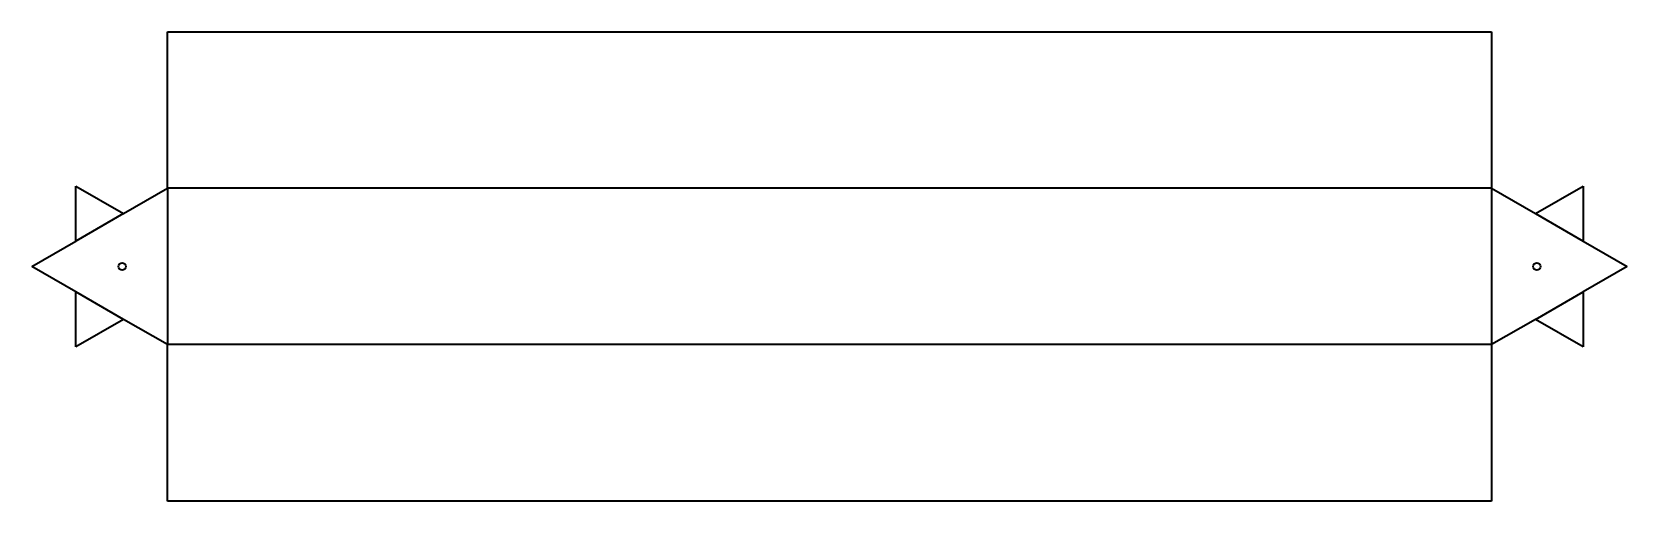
# Model space of a CAD drawing. Header units: inches. Extents: x 0.6 to 43.8, y 2.5 to 15.2.
import ezdxf

# ---------------------------------------------------------------- set-up
doc = ezdxf.new("R2010")
doc.units = ezdxf.units.IN
doc.header["$MEASUREMENT"] = 0
doc.layers.add('Layer 1', color=7, linetype='Continuous', lineweight=0)

msp = doc.modelspace()

# ---------------------------------------------------------------- linework, layer by layer
at = {"layer": 'Layer 1', "color": 1, "lineweight": 35, "true_color": 0xff0000}
for p, q in [((4.228, 15.204), (40.111, 15.204)), ((4.228, 10.968), (4.228, 15.204)), ((40.111, 15.204), (40.111, 10.968)), ((1.746, 9.535), (1.746, 11.029)), ((1.746, 11.029), (3.04, 10.282)), ((3.04, 10.282), (4.228, 10.968)), ((40.111, 10.968), (41.299, 10.282)), ((41.299, 10.282), (42.593, 11.029)), ((42.593, 11.029), (42.593, 9.535)), ((0.558, 8.85), (1.746, 9.535)), ((42.593, 9.535), (43.781, 8.85)), ((1.746, 8.165), (0.558, 8.85)), ((43.781, 8.85), (42.593, 8.165)), ((1.746, 6.669), (1.746, 8.165)), ((42.593, 8.165), (42.593, 6.669)), ((3.04, 7.417), (1.746, 6.669)), ((4.228, 6.732), (3.04, 7.417)), ((41.299, 7.417), (40.111, 6.732)), ((42.593, 6.669), (41.299, 7.417)), ((4.228, 2.494), (4.228, 6.732)), ((40.111, 6.732), (40.111, 2.494)), ((40.111, 2.494), (4.228, 2.494))]:
    msp.add_line(p, q, dxfattribs=at)
at = {"layer": 'Layer 1', "color": 4, "lineweight": 35, "true_color": 0x00ffff}
for p, q in [((40.111, 10.968), (4.228, 10.968)), ((4.228, 10.968), (4.228, 6.732)), ((40.111, 10.968), (40.111, 6.732)), ((3.04, 10.282), (1.746, 9.535)), ((41.299, 10.282), (42.593, 9.535)), ((3.04, 7.417), (1.746, 8.165)), ((41.299, 7.417), (42.593, 8.165)), ((40.111, 6.732), (4.228, 6.732))]:
    msp.add_line(p, q, dxfattribs=at)
at = {"layer": 'Layer 1', "color": 6, "lineweight": 35, "true_color": 0xff00ff}
for centre in [(3.003, 8.85), (41.336, 8.85)]:
    msp.add_circle(centre, 0.0986, dxfattribs=at)

doc.saveas('drawing.dxf')
